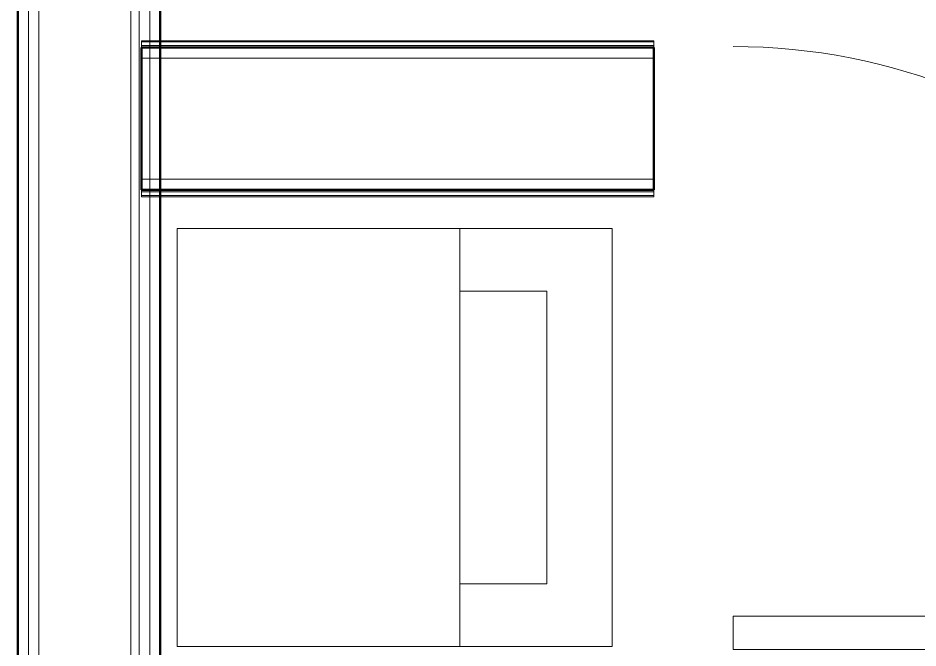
# Model space of a CAD drawing. Header units: inches. Extents: x -4235 to -464, y 9706 to 12425.
# Drawn here: x -3343 to -3289.1, y 10024.5 to 10062.2 of the extents above; entities that cross this region are included whole.
import ezdxf

# ---------------------------------------------------------------- set-up
doc = ezdxf.new("R2010")
doc.units = ezdxf.units.IN
doc.header["$MEASUREMENT"] = 0
for name, color, linetype, lineweight in [('0-1', 7, 'Continuous', 5), ('0-2', 10, 'Continuous', 9), ('A-DOOR-1', 7, 'Continuous', 9), ('A-DOOR-2', 90, 'Continuous', 20), ('A-DOOR-4', 31, 'Continuous', 9), ('A-DOOR-6', 31, 'Continuous', 20), ('A-DOOR-FRAM', 31, 'Continuous', 20), ('A-DOOR-FRAM-2', 31, 'Continuous', 9), ('A-DOOR-GLAZ', 31, 'Continuous', 9), ('A-WALL-2', 50, 'Continuous', 13), ('I-WALL-1', 250, 'Continuous', 50), ('I-WALL-2', 10, 'Continuous', 9), ('I-WALL-3', 254, 'Continuous', 9), ('I-WALL-4', 7, 'Continuous', 9), ('P-SANR-FIXT-1', 7, 'Continuous', 9)]:
    doc.layers.add(name, color=color, linetype=linetype, lineweight=lineweight)

# ---------------------------------------------------------------- blocks, each defined once
blk = doc.blocks.new('Basic Wall _ INT - W8BØF - _5_8 GYP - 2X8 WOOD_BATT_ - 5_8 GYP_ - ___-2704382-BACKGROUND - 1ST FLOOR')
at = {"layer": 'I-WALL-2'}
for p, q in [((-3335.597, 10051.902), (-3335.597, 10051.878)), ((-3334.474, 10051.902), (-3335.597, 10051.902)), ((-3335.597, 10051.762), (-3335.597, 10051.7)), ((-3335.597, 10051.696), (-3335.597, 10051.551)), ((-3335.597, 10051.551), (-3335.597, 10051.488)), ((-3335.597, 10051.551), (-3334.474, 10051.551))]:
    blk.add_line(p, q, dxfattribs=at)
at = {"layer": 'I-WALL-3'}
for p, q in [((-3335.597, 10051.859), (-3335.597, 10051.902)), ((-3335.597, 10051.838), (-3335.597, 10051.859)), ((-3335.597, 10051.777), (-3335.597, 10051.838)), ((-3304.947, 10051.902), (-3334.474, 10051.902)), ((-3304.947, 10051.878), (-3304.947, 10051.902)), ((-3335.597, 10051.777), (-3334.474, 10051.777)), ((-3335.597, 10051.608), (-3335.597, 10051.777)), ((-3335.597, 10051.488), (-3335.597, 10051.608)), ((-3335.597, 10051.488), (-3334.474, 10051.488)), ((-3334.474, 10051.551), (-3304.947, 10051.551)), ((-3304.947, 10051.7), (-3304.947, 10051.762)), ((-3304.947, 10051.551), (-3304.947, 10051.696)), ((-3304.947, 10051.488), (-3304.947, 10051.551))]:
    blk.add_line(p, q, dxfattribs=at)
at = {"layer": 'I-WALL-4'}
for p, q in [((-3304.947, 10051.902), (-3304.947, 10051.859)), ((-3304.947, 10051.859), (-3304.947, 10051.777)), ((-3334.474, 10051.777), (-3304.947, 10051.777)), ((-3334.474, 10051.488), (-3304.947, 10051.488)), ((-3304.947, 10051.777), (-3304.947, 10051.488))]:
    blk.add_line(p, q, dxfattribs=at)
blk = doc.blocks.new('Basic Wall _ INT - W8BØF - _5_8 GYP - 2X8 WOOD_BATT_ - 5_8 GYP_ - ___-2701506-BACKGROUND - 1ST FLOOR')
at = {"layer": 'I-WALL-2'}
for p, q in [((-3335.597, 10060.816), (-3335.597, 10060.753)), ((-3335.597, 10060.753), (-3335.597, 10060.608)), ((-3334.474, 10060.753), (-3335.597, 10060.753)), ((-3335.597, 10060.604), (-3335.597, 10060.542)), ((-3335.597, 10060.426), (-3335.597, 10060.402)), ((-3335.597, 10060.402), (-3334.474, 10060.402))]:
    blk.add_line(p, q, dxfattribs=at)
at = {"layer": 'I-WALL-3'}
for p, q in [((-3335.597, 10060.604), (-3335.597, 10060.816)), ((-3334.474, 10060.816), (-3335.597, 10060.816)), ((-3335.597, 10060.527), (-3335.597, 10060.604)), ((-3334.474, 10060.527), (-3335.597, 10060.527)), ((-3335.597, 10060.524), (-3335.597, 10060.527)), ((-3335.597, 10060.486), (-3335.597, 10060.524)), ((-3335.597, 10060.445), (-3335.597, 10060.486)), ((-3335.597, 10060.402), (-3335.597, 10060.445)), ((-3304.947, 10060.753), (-3334.474, 10060.753)), ((-3304.947, 10060.753), (-3304.947, 10060.816)), ((-3304.947, 10060.608), (-3304.947, 10060.753)), ((-3304.947, 10060.542), (-3304.947, 10060.604)), ((-3334.474, 10060.402), (-3304.947, 10060.402)), ((-3304.947, 10060.402), (-3304.947, 10060.426))]:
    blk.add_line(p, q, dxfattribs=at)
at = {"layer": 'I-WALL-4'}
for p, q in [((-3304.947, 10060.816), (-3334.474, 10060.816)), ((-3304.947, 10060.527), (-3334.474, 10060.527)), ((-3304.947, 10060.816), (-3304.947, 10060.527)), ((-3304.947, 10060.527), (-3304.947, 10060.445)), ((-3304.947, 10060.445), (-3304.947, 10060.402))]:
    blk.add_line(p, q, dxfattribs=at)
blk = doc.blocks.new('SWING - SINGLE - FLUSH - 36_ x 80_ - OFFSET PIVOT DOOR AT MAGIC PAK AND WASHER_DRYER-3199414-BACKGROUND - 1ST FLOOR')
at = {"layer": 'A-DOOR-1'}
blk.add_arc((18, 2.375), 36.067, 93.1789, 180, dxfattribs=at)
at = {"layer": 'A-DOOR-2'}
for p, q in [((16, 2.375), (16, 38.386)), ((18, 38.386), (16, 38.386)), ((18, 2.375), (18, 38.386)), ((18, 2.375), (16, 2.375))]:
    blk.add_line(p, q, dxfattribs=at)
blk = doc.blocks.new('Stacked Washer and Dryer - 26_x25_ - Private-1352637-BACKGROUND - 1ST FLOOR')
at = {"layer": 'P-SANR-FIXT-1'}
for p, q in [((0, 12.5), (26, 12.5)), ((0, 12.5), (0, -12.5)), ((16.90625, 12.5), (16.90625, -12.5)), ((26, 12.5), (26, -12.5)), ((16.90625, 8.75), (22.09375, 8.75)), ((22.09375, 8.75), (22.09375, -8.75)), ((22.09375, -8.75), (16.90625, -8.75)), ((26, -12.5), (0, -12.5))]:
    blk.add_line(p, q, dxfattribs=at)
blk = doc.blocks.new('CTR - 1st Phase - Unit Layouts_rvt-1-BACKGROUND - 1ST FLOOR')
at = {"layer": 'A-WALL-2'}
for p, q in [((-3335.597, 10059.777), (-3304.947, 10059.777)), ((-3335.597, 10052.527), (-3304.947, 10052.527))]:
    blk.add_line(p, q, dxfattribs=at)
at = {"layer": 'I-WALL-1'}
for p, q in [((-3304.947, 10060.402), (-3335.597, 10060.402)), ((-3335.597, 10060.402), (-3335.597, 10051.902)), ((-3304.947, 10051.902), (-3304.947, 10060.402)), ((-3335.597, 10051.902), (-3304.947, 10051.902))]:
    blk.add_line(p, q, dxfattribs=at)
at = {"layer": 'I-WALL-2'}
for p, q in [((-3334.474, 10060.402), (-3335.597, 10060.402)), ((-3335.597, 10051.902), (-3335.597, 10060.402)), ((-3304.947, 10060.402), (-3334.474, 10060.402)), ((-3335.597, 10051.902), (-3334.474, 10051.902)), ((-3334.474, 10051.902), (-3304.947, 10051.902))]:
    blk.add_line(p, q, dxfattribs=at)
at = {"layer": 'I-WALL-3'}
blk.add_line((-3304.947, 10060.402), (-3304.947, 10051.902), dxfattribs=at)
at = {"layer": '0-2'}
for name, p in [('Basic Wall _ INT - W8BØF - _5_8 GYP - 2X8 WOOD_BATT_ - 5_8 GYP_ - ___-2701506-BACKGROUND - 1ST FLOOR', (0, 0)), ('Basic Wall _ INT - W8BØF - _5_8 GYP - 2X8 WOOD_BATT_ - 5_8 GYP_ - ___-2704382-BACKGROUND - 1ST FLOOR', (0, 0)), ('Stacked Washer and Dryer - 26_x25_ - Private-1352637-BACKGROUND - 1ST FLOOR', (-3333.447, 10037.089))]:
    blk.add_blockref(name, p, dxfattribs=at)
at = {"layer": '0-2', "rotation": 270.0000000000221}
blk.add_blockref('SWING - SINGLE - FLUSH - 36_ x 80_ - OFFSET PIVOT DOOR AT MAGIC PAK AND WASHER_DRYER-3199414-BACKGROUND - 1ST FLOOR', (-3302.572, 10042.402), dxfattribs=at)
blk = doc.blocks.new('CTR - 1st Phase - Common Walls_rvt-1-BACKGROUND - 1ST FLOOR')
at = {"layer": 'A-WALL-2'}
for p, q in [((-3342.349, 10018.089), (-3342.349, 10373.414)), ((-3341.724, 10018.089), (-3341.724, 10373.414)), ((-3336.224, 10018.089), (-3336.224, 10373.414)), ((-3335.724, 10018.089), (-3335.724, 10373.414)), ((-3335.099, 10018.089), (-3335.099, 10373.414))]:
    blk.add_line(p, q, dxfattribs=at)
at = {"layer": 'I-WALL-1'}
for p, q in [((-3334.474, 10018.089), (-3334.474, 10373.414)), ((-3342.974, 10253.289), (-3342.974, 10018.089))]:
    blk.add_line(p, q, dxfattribs=at)
at = {"layer": 'I-WALL-2'}
for p, q in [((-3334.474, 10060.696), (-3334.474, 10060.811)), ((-3334.474, 10060.604), (-3334.474, 10060.693)), ((-3334.474, 10060.547), (-3334.474, 10060.602)), ((-3334.474, 10051.902), (-3334.474, 10060.402)), ((-3334.474, 10051.7), (-3334.474, 10051.755)), ((-3334.474, 10051.608), (-3334.474, 10051.696)), ((-3334.474, 10051.488), (-3334.474, 10051.603))]:
    blk.add_line(p, q, dxfattribs=at)
at = {"layer": 'I-WALL-3'}
for p, q in [((-3342.974, 10240.234), (-3342.974, 10018.089)), ((-3334.474, 10060.811), (-3334.474, 10180.751)), ((-3334.474, 10018.089), (-3334.474, 10051.488))]:
    blk.add_line(p, q, dxfattribs=at)
blk = doc.blocks.new('Door-Inswing-Andersen-400_Series-Single - 3_ 0-1_8_ x 7_ 11 1_2_ - 1ST FLOOR-2896373-BACKGROUND - 1ST FLOOR')
at = {"layer": 'A-DOOR-4'}
blk.add_line((16.875, -0.531), (16.875, -34.281), dxfattribs=at)
blk.add_arc((16.875, -0.531), 33.75, 180, 270, dxfattribs=at)
at = {"layer": 'A-DOOR-6'}
for p, q in [((-16.259, 1.187), (-16.259, 0.542)), ((-16.259, 1.187), (-12.437, 1.187)), ((-12.437, 0.875), (-12.468, 1.187)), ((12.437, 1.187), (-12.437, 1.187)), ((16.259, 1.187), (12.437, 1.187)), ((12.437, 0.875), (12.468, 1.187)), ((16.259, 1.187), (16.259, 0.542)), ((-16.259, 0.542), (-16.875, 0.531)), ((-13.187, 0.781), (-12.437, 0.781)), ((-13.187, -0.531), (-13.187, 0.781)), ((-12.437, 0.781), (-12.437, 0.875)), ((12.437, 0.781), (12.437, 0.875)), ((13.187, 0.781), (12.437, 0.781)), ((13.187, -0.531), (13.187, 0.781)), ((16.259, 0.542), (16.875, 0.531)), ((-16.875, 0.531), (-16.875, -0.531)), ((-12.437, 0.031), (-13.187, 0.031)), ((-12.437, -0.031), (-12.437, 0.031)), ((12.437, 0.031), (13.187, 0.031)), ((12.437, -0.031), (12.437, 0.031)), ((16.875, 0.531), (16.875, -0.531)), ((-16.875, -0.531), (-12.437, -0.531)), ((-13.187, -0.469), (-12.674, -0.469)), ((-13.187, -0.531), (-13.187, -0.469)), ((-12.674, -0.469), (-12.468, -0.217)), ((-12.468, -0.217), (-12.437, -0.031)), ((12.437, -0.531), (-12.437, -0.531)), ((12.468, -0.217), (12.437, -0.031)), ((16.875, -0.531), (12.437, -0.531)), ((12.674, -0.469), (12.468, -0.217)), ((13.187, -0.469), (12.674, -0.469)), ((13.187, -0.531), (13.187, -0.469))]:
    blk.add_line(p, q, dxfattribs=at)
at = {"layer": 'A-DOOR-FRAM'}
for p, q in [((18.062, 5.219), (-18.062, 5.219)), ((-18.062, 5.219), (-18.062, 4.312)), ((-18.062, 4.875), (-18.062, -1)), ((-18.062, 4.875), (-17.031, 4.875)), ((-17.031, 3.753), (-17.031, 4.875)), ((17.031, 3.753), (17.031, 4.875)), ((18.062, 4.875), (17.031, 4.875)), ((18.062, 4.312), (18.062, 5.219)), ((18.062, 4.875), (18.062, -1)), ((-18.062, 4.312), (-18.062, -1)), ((18.062, -1), (18.062, 4.312)), ((-19.688, 3.562), (-18.062, 3.562)), ((-16.688, 3.513), (-17.031, 3.753)), ((-16.688, 2.512), (-16.688, 3.513)), ((16.687, 3.513), (17.031, 3.753)), ((16.687, 2.512), (16.687, 3.513)), ((19.687, 3.562), (18.062, 3.562)), ((-16, 2.356), (-16.688, 2.512)), ((-16, 1.219), (-16, 2.356)), ((16, 2.356), (16.687, 2.512)), ((16, 1.219), (16, 2.356)), ((-16.453, 0.782), (-16.453, 1.219)), ((-16.453, 1.219), (-16, 1.219)), ((16.453, 1.219), (16, 1.219)), ((16.453, 0.782), (16.453, 1.219)), ((-17.031, 0.782), (-16.453, 0.782)), ((-17.031, -1), (-17.031, 0.782)), ((17.031, 0.782), (16.453, 0.782)), ((17.031, -1), (17.031, 0.782)), ((-17.687, -1), (-18.062, -1)), ((-18.062, -1), (-17.031, -1)), ((-18.062, -1), (-17.938, -1)), ((-17.313, -1), (17.312, -1)), ((18.062, -1), (17.031, -1)), ((17.937, -1), (18.062, -1))]:
    blk.add_line(p, q, dxfattribs=at)
at = {"layer": 'A-DOOR-FRAM-2'}
for p, q in [((-17.313, -1), (-17.938, -1)), ((-17.938, -1), (-17.938, -4.313)), ((-17.313, -4.313), (-17.313, -1)), ((17.937, -1), (17.312, -1)), ((17.312, -1), (17.312, -4.313)), ((17.937, -4.313), (17.937, -1)), ((-17.938, -4.313), (-17.313, -4.313)), ((17.312, -4.313), (17.937, -4.313))]:
    blk.add_line(p, q, dxfattribs=at)
at = {"layer": 'A-DOOR-GLAZ'}
for p, q in [((-12.437, 0.625), (-13.187, 0.625)), ((-12.977, 0.625), (-12.977, 0.187)), ((12.437, 0.781), (-12.437, 0.781)), ((12.437, 0.625), (-12.437, 0.625)), ((12.437, 0.625), (13.187, 0.625)), ((12.977, 0.625), (12.977, 0.187)), ((-13.187, 0.187), (-12.437, 0.187)), ((12.437, 0.187), (-12.437, 0.187)), ((12.437, 0.031), (-12.437, 0.031)), ((13.187, 0.187), (12.437, 0.187))]:
    blk.add_line(p, q, dxfattribs=at)

msp = doc.modelspace()

# ---------------------------------------------------------------- block references
at = {"layer": '0-1'}
for name in ['CTR - 1st Phase - Unit Layouts_rvt-1-BACKGROUND - 1ST FLOOR', 'CTR - 1st Phase - Common Walls_rvt-1-BACKGROUND - 1ST FLOOR']:
    msp.add_blockref(name, (0, 0), dxfattribs=at)
at = {"layer": 'A-DOOR-4', "rotation": 180}
msp.add_blockref('Door-Inswing-Andersen-400_Series-Single - 3_ 0-1_8_ x 7_ 11 1_2_ - 1ST FLOOR-2896373-BACKGROUND - 1ST FLOOR', (-3271.524, 10013.402), dxfattribs=at)

doc.saveas('drawing.dxf')
